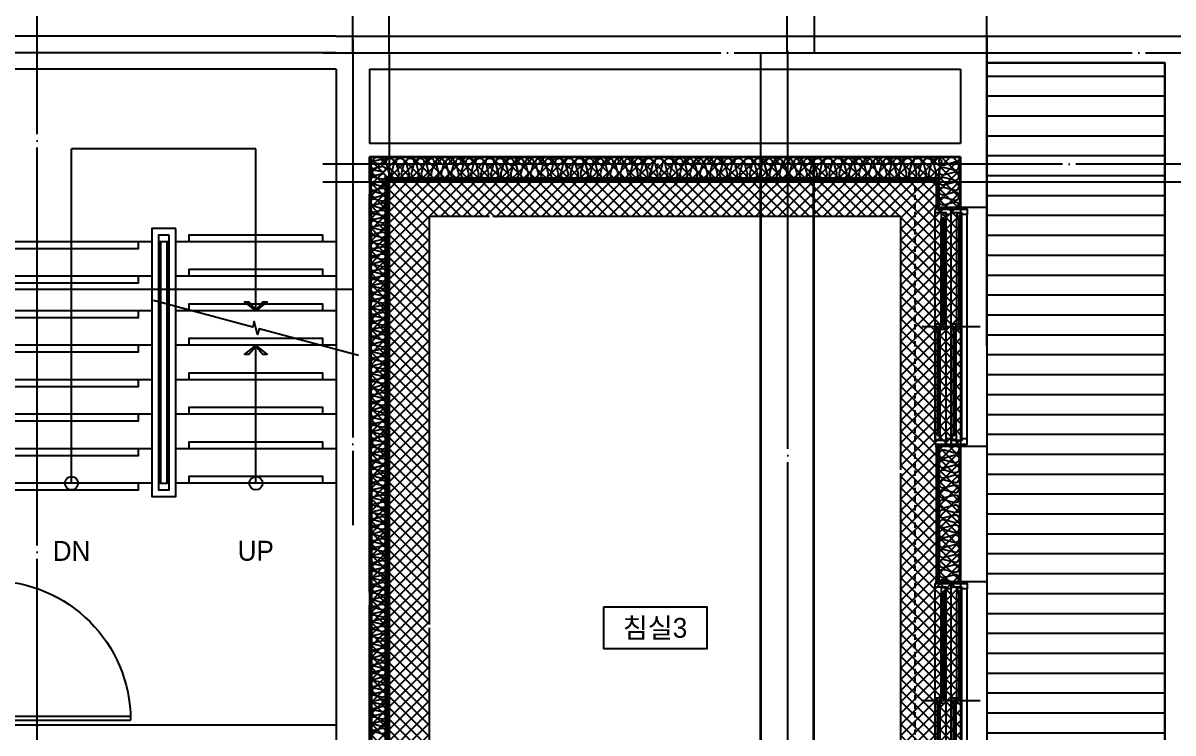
# Model space of a CAD drawing. Header units: millimetres. Extents: x -24416 to 92204, y -190080 to 23760.
# Drawn here: x 72042 to 80710, y -81186 to -75835 of the extents above; entities that cross this region are included whole.
import ezdxf
from ezdxf.enums import TextEntityAlignment as Align
from ezdxf.xclip import XClip

# ---------------------------------------------------------------- set-up
doc = ezdxf.new("R2010")
doc.units = ezdxf.units.MM
doc.header["$LTSCALE"] = 50
doc.header["$XCLIPFRAME"] = 0
for name, pattern in [('AUDIT_D_220706163347-0', [0]), ('CEN', [62, 60, -1, 0, -1]), ('H', [1.3, 0.8, -0.5]), ('HID', [2.5, 1.5, -1]), ('HIDDEN', [2, 1, -1])]:
    doc.linetypes.add(name, pattern=pattern)
for name, color, linetype, plot in [('AA-CEN', 1, 'CEN', False), ('AA-XXXX-MC', 153, 'AUDIT_D_220706163347-0', False), ('Def-PrintX', 147, 'Continuous', False), ('Defpoint', 135, 'Continuous', False), ('MC', 135, 'Continuous', False)]:
    doc.layers.add(name, color=color, linetype=linetype, plot=plot)
for name, color, linetype in [('AA-단열-바닥-욕실', 30, 'Continuous'), ('CEN_CON', 1, 'CEN'), ('CEN_WALL', 12, 'CEN'), ('CONC', 2, 'Continuous'), ('dan1', 7, 'HID'), ('DOOR', 4, 'Continuous'), ('ELE3_CON', 7, 'Continuous'), ('HAT', 9, 'Continuous'), ('INS', 252, 'Continuous'), ('ROM', 7, 'AUDIT_D_220706163347-0'), ('STAIR', 4, 'Continuous'), ('WAL_DRY', 7, 'Continuous'), ('WIN', 4, 'Continuous'), ('논슬립', 251, 'Continuous'), ('실명', 3, 'AUDIT_D_220706163347-0'), ('실명박스', 7, 'AUDIT_D_220706163347-0'), ('커튼박스', 6, 'Continuous'), ('확장', 8, 'HIDDEN')]:
    doc.layers.add(name, color=color, linetype=linetype)
doc.styles.add('HAUD01', font='Dotum.ttf')
doc.styles.get("Standard").update_dxf_attribs({"font": 'txt', "bigfont": 'whgtxt.shx'})

# ---------------------------------------------------------------- blocks, each defined once
blk = doc.blocks.new('WIN_이중창_1800')
at = {"layer": 'Defpoint'}
for p, q in [((-15, 240), (-15, 0)), ((1785, 240), (1785, 0))]:
    blk.add_line(p, q, dxfattribs=at)
at = {"layer": 'WIN'}
blk.add_line((885, -100), (885, 340), dxfattribs=at)
at = {"layer": 'WIN', "color": 8}
for p, q in [((1742, 240), (28, 240)), ((865, 196), (73, 196)), ((1697, 237), (905, 237)), ((1697, 202), (905, 202)), ((1730, 158), (40, 158)), ((1730, 120), (40, 120)), ((865, 161), (73, 161)), ((1697, 117), (905, 117)), ((1730, 38), (40, 38)), ((1730, 0), (40, 0)), ((865, 76), (73, 76)), ((865, 41), (73, 41)), ((1697, 82), (905, 82))]:
    blk.add_line(p, q, dxfattribs=at)
at = {"layer": 'WIN'}
for points in [[(40, 158), (28, 158), (28, 240), (0, 240), (0, 120), (40, 120), (40, 158)], [(73, 175.5), (73, 161), (33, 161), (33, 196), (73, 196), (73, 181.5)], [(872, 181.5), (872, 175.5), (66, 175.5), (66, 181.5), (872, 181.5)], [(905, 216.5), (905, 202), (865, 202), (865, 237), (905, 237), (905, 222.5)], [(865, 175.5), (865, 161), (905, 161), (905, 196), (865, 196), (865, 181.5)], [(1704, 222.5), (1704, 216.5), (898, 216.5), (898, 222.5), (1704, 222.5)], [(1697, 216.5), (1697, 202), (1737, 202), (1737, 237), (1697, 237), (1697, 222.5)], [(1730, 158), (1742, 158), (1742, 240), (1770, 240), (1770, 120), (1730, 120), (1730, 158)], [(40, 38), (28, 38), (28, 120), (0, 120), (0, 0), (40, 0), (40, 38)], [(905, 96.5), (905, 82), (865, 82), (865, 117), (905, 117), (905, 102.5)], [(1704, 102.5), (1704, 96.5), (898, 96.5), (898, 102.5), (1704, 102.5)], [(1697, 96.5), (1697, 82), (1737, 82), (1737, 117), (1697, 117), (1697, 102.5)], [(1730, 38), (1742, 38), (1742, 120), (1770, 120), (1770, 0), (1730, 0), (1730, 38)], [(73, 55.5), (73, 41), (33, 41), (33, 76), (73, 76), (73, 61.5)], [(872, 61.5), (872, 55.5), (66, 55.5), (66, 61.5), (872, 61.5)], [(865, 55.5), (865, 41), (905, 41), (905, 76), (865, 76), (865, 61.5)]]:
    blk.add_lwpolyline(points, dxfattribs=at)
blk = doc.blocks.new('U-121B(확장)1', base_point=(292391.8, -178477.8))
at = {"layer": 'HAT', "ltscale": 100}
h = blk.add_hatch(dxfattribs=at)
h.set_pattern_fill('_USER', color=8, scale=150, pattern_type=0)
h.set_pattern_definition([(360, (-115520.22, -124384.48), (-2e-14, 150), [])])
h.paths.add_polyline_path([(317061.8, -169587.8), (315226.8, -169587.8), (315226.8, -163447.8), (313886.8, -163447.8), (313886.8, -172017.8), (317061.8, -172017.8)])
at = {"layer": 'CEN_CON'}
for p, q in [((309106.8, -163222.8), (309106.8, -166882.8)), ((308881.8, -163322.8), (317556.8, -163322.8)), ((309246.8, -166532.8), (309246.8, -170687.8))]:
    blk.add_line(p, q, dxfattribs=at)
at = {"layer": 'CEN_WALL'}
for p, q in [((312386.8, -172507.8), (312386.8, -163222.8)), ((317556.8, -164162.8), (308881.8, -164162.8))]:
    blk.add_line(p, q, dxfattribs=at)
at = {"layer": 'CONC'}
for p, q in [((308981.8, -163197.8), (313886.8, -163197.8)), ((313886.8, -163197.8), (313886.8, -164487.8)), ((308981.8, -163447.8), (308981.8, -170237.8)), ((309231.8, -163447.8), (309231.8, -164007.8)), ((309231.8, -163447.8), (313686.8, -163447.8)), ((313686.8, -163447.8), (313686.8, -164007.8)), ((313686.8, -164007.8), (309231.8, -164007.8)), ((309231.8, -164107.8), (309231.8, -170487.8)), ((313686.8, -164107.8), (309231.8, -164107.8)), ((313686.8, -164107.8), (313686.8, -164487.8)), ((313686.8, -164487.8), (313886.8, -164487.8)), ((313686.8, -166287.8), (313686.8, -167307.8)), ((313686.8, -166287.8), (313886.8, -166287.8)), ((313886.8, -166287.8), (313886.8, -167307.8)), ((313686.8, -167307.8), (313886.8, -167307.8))]:
    blk.add_line(p, q, dxfattribs=at)
at = {"layer": 'dan1'}
blk.add_lwpolyline([(313236.8, -169567.8), (313236.8, -164557.8), (309681.8, -164557.8), (309681.8, -170412.8)], dxfattribs=at)
at = {"layer": 'ELE3_CON'}
for p, q in [((313886.8, -163197.8), (315426.8, -163197.8)), ((313886.8, -163397.8), (315226.8, -163397.8)), ((315226.8, -163397.8), (315226.8, -169587.8)), ((313886.8, -164487.8), (313886.8, -166287.8)), ((313886.8, -167307.8), (313886.8, -169107.8))]:
    blk.add_line(p, q, dxfattribs=at)
at = {"layer": 'HAT', "color": 8, "ltscale": 100}
blk.add_lwpolyline([(313886.8, -172017.8), (317061.8, -172017.8), (317061.8, -169587.8), (315226.8, -169587.8), (315226.8, -163397.8), (313886.8, -163397.8)], close=True, dxfattribs=at)
at = {"layer": 'INS'}
for p, q in [((309241.8, -164112.8), (309241.8, -170497.8)), ((313681.8, -164112.8), (309241.8, -164112.8)), ((313681.8, -164502.8), (313681.8, -164112.8)), ((309351.8, -164267.8), (309351.8, -170607.8)), ((313526.8, -164267.8), (309351.8, -164267.8)), ((313526.8, -164502.8), (313526.8, -164267.8)), ((313526.8, -167322.8), (313526.8, -166272.8)), ((313681.8, -167322.8), (313681.8, -166272.8))]:
    blk.add_line(p, q, dxfattribs=at)
for points in [[(309241.8, -164117.8, 0.524856), (309271.6, -164138.3), (309322, -164124.7, -1.449198), (309322, -164165.8), (309271.6, -164152.2, 0.524856), (309241.8, -164172.8, 0.524856), (309271.6, -164193.3), (309322, -164179.7, -1.449198), (309322, -164220.8), (309271.6, -164207.2, 0.524856), (309241.8, -164227.8, 0.524856), (309271.6, -164248.3), (309322, -164234.7, -1.449198), (309322, -164275.8), (309271.6, -164262.2, 0.524856), (309241.8, -164282.8, 0.524856), (309271.6, -164303.3), (309322, -164289.7, -1.449198), (309322, -164330.8), (309271.6, -164317.2, 0.524856), (309241.8, -164337.8, 0.524856), (309271.6, -164358.3), (309322, -164344.7, -1.449198), (309322, -164385.8), (309271.6, -164372.2, 0.524856), (309241.8, -164392.8, 0.524856), (309271.6, -164413.3), (309322, -164399.7, -1.449198), (309322, -164440.8), (309271.6, -164427.2, 0.524856), (309241.8, -164447.8, 0.524856), (309271.6, -164468.3), (309322, -164454.7, -1.449198), (309322, -164495.8), (309271.6, -164482.2, 0.524856), (309241.8, -164502.8, 0.524856), (309271.6, -164523.3), (309322, -164509.7, -1.449198), (309322, -164550.8), (309271.6, -164537.2, 0.524856), (309241.8, -164557.8, 0.524856), (309271.6, -164578.3), (309322, -164564.7, -1.449198), (309322, -164605.8), (309271.6, -164592.2, 0.524856), (309241.8, -164612.8, 0.524856), (309271.6, -164633.3), (309322, -164619.7, -1.449198), (309322, -164660.8), (309271.6, -164647.2, 0.524856), (309241.8, -164667.8, 0.524856), (309271.6, -164688.3), (309322, -164674.7, -1.449198), (309322, -164715.8), (309271.6, -164702.2, 0.524856), (309241.8, -164722.8, 0.524856), (309271.6, -164743.3), (309322, -164729.7, -1.449198), (309322, -164770.8), (309271.6, -164757.2, 0.524856), (309241.8, -164777.8, 0.524856), (309271.6, -164798.3), (309322, -164784.7, -1.449198), (309322, -164825.8), (309271.6, -164812.2, 0.524856), (309241.8, -164832.8, 0.524856), (309271.6, -164853.3), (309322, -164839.7, -1.449198), (309322, -164880.8), (309271.6, -164867.2, 0.524856), (309241.8, -164887.8, 0.524856), (309271.6, -164908.3), (309322, -164894.7, -1.449198), (309322, -164935.8), (309271.6, -164922.2, 0.524856), (309241.8, -164942.8, 0.524856), (309271.6, -164963.3), (309322, -164949.7, -1.449198), (309322, -164990.8), (309271.6, -164977.2, 0.524856), (309241.8, -164997.8, 0.524856), (309271.6, -165018.3), (309322, -165004.7, -1.449198), (309322, -165045.8), (309271.6, -165032.2, 0.524856), (309241.8, -165052.8, 0.524856), (309271.6, -165073.3), (309322, -165059.7, -1.449198), (309322, -165100.8), (309271.6, -165087.2, 0.524856), (309241.8, -165107.8, 0.524856), (309271.6, -165128.3), (309322, -165114.7, -1.449198), (309322, -165155.8), (309271.6, -165142.2, 0.524856), (309241.8, -165162.8, 0.524856), (309271.6, -165183.3), (309322, -165169.7, -1.449198), (309322, -165210.8), (309271.6, -165197.2, 0.524856), (309241.8, -165217.8, 0.524856), (309271.6, -165238.3), (309322, -165224.7, -1.449198), (309322, -165265.8), (309271.6, -165252.2, 0.524856), (309241.8, -165272.8, 0.524856), (309271.6, -165293.3), (309322, -165279.7, -1.449198), (309322, -165320.8), (309271.6, -165307.2, 0.524856), (309241.8, -165327.8, 0.524856), (309271.6, -165348.3), (309322, -165334.7, -1.449198), (309322, -165375.8), (309271.6, -165362.2, 0.524856), (309241.8, -165382.8, 0.524856), (309271.6, -165403.3), (309322, -165389.7, -1.449198), (309322, -165430.8), (309271.6, -165417.2, 0.524856), (309241.8, -165437.8, 0.524856), (309271.6, -165458.3), (309322, -165444.7, -1.449198), (309322, -165485.8), (309271.6, -165472.2, 0.524856), (309241.8, -165492.8, 0.524856), (309271.6, -165513.3), (309322, -165499.7, -1.449198), (309322, -165540.8), (309271.6, -165527.2, 0.524856), (309241.8, -165547.8, 0.524856), (309271.6, -165568.3), (309322, -165554.7, -1.449198), (309322, -165595.8), (309271.6, -165582.2, 0.524856), (309241.8, -165602.8, 0.524856), (309271.6, -165623.3), (309322, -165609.7, -1.449198), (309322, -165650.8), (309271.6, -165637.2, 0.524856), (309241.8, -165657.8, 0.524856), (309271.6, -165678.3), (309322, -165664.7, -1.449198), (309322, -165705.8), (309271.6, -165692.2, 0.524856), (309241.8, -165712.8, 0.524856), (309271.6, -165733.3), (309322, -165719.7, -1.449198), (309322, -165760.8), (309271.6, -165747.2, 0.524856), (309241.8, -165767.8, 0.524856), (309271.6, -165788.3), (309322, -165774.7, -1.449198), (309322, -165815.8), (309271.6, -165802.2, 0.524856), (309241.8, -165822.8, 0.524856), (309271.6, -165843.3), (309322, -165829.7, -1.449198), (309322, -165870.8), (309271.6, -165857.2, 0.524856), (309241.8, -165877.8, 0.524856), (309271.6, -165898.3), (309322, -165884.7, -1.449198), (309322, -165925.8), (309271.6, -165912.2, 0.524856), (309241.8, -165932.8, 0.524856), (309271.6, -165953.3), (309322, -165939.7, -1.449198), (309322, -165980.8), (309271.6, -165967.2, 0.524856), (309241.8, -165987.8, 0.524856), (309271.6, -166008.3), (309322, -165994.7, -1.449198), (309322, -166035.8), (309271.6, -166022.2, 0.524856), (309241.8, -166042.8, 0.524856), (309271.6, -166063.3), (309322, -166049.7, -1.449198), (309322, -166090.8), (309271.6, -166077.2, 0.524856), (309241.8, -166097.8, 0.524856), (309271.6, -166118.3), (309322, -166104.7, -1.449198), (309322, -166145.8), (309271.6, -166132.2, 0.524856), (309241.8, -166152.8, 0.524856), (309271.6, -166173.3), (309322, -166159.7, -1.449198), (309322, -166200.8), (309271.6, -166187.2, 0.524856), (309241.8, -166207.8, 0.524856), (309271.6, -166228.3), (309322, -166214.7, -1.449198), (309322, -166255.8), (309271.6, -166242.2, 0.524856), (309241.8, -166262.8, 0.524856), (309271.6, -166283.3), (309322, -166269.7, -1.449198), (309322, -166310.8), (309271.6, -166297.2, 0.524856), (309241.8, -166317.8, 0.524856), (309271.6, -166338.3), (309322, -166324.7, -1.449198), (309322, -166365.8), (309271.6, -166352.2, 0.524856), (309241.8, -166372.8, 0.524856), (309271.6, -166393.3), (309322, -166379.7, -1.449198), (309322, -166420.8), (309271.6, -166407.2, 0.524856), (309241.8, -166427.8, 0.524856), (309271.6, -166448.3), (309322, -166434.7, -1.449198), (309322, -166475.8), (309271.6, -166462.2, 0.524856), (309241.8, -166482.8, 0.524856), (309271.6, -166503.3), (309322, -166489.7, -1.449198), (309322, -166530.8), (309271.6, -166517.2, 0.524856), (309241.8, -166537.8, 0.524856), (309271.6, -166558.3), (309322, -166544.7, -1.449198), (309322, -166585.8), (309271.6, -166572.2, 0.524856), (309241.8, -166592.8, 0.524856), (309271.6, -166613.3), (309322, -166599.7, -1.449198), (309322, -166640.8), (309271.6, -166627.2, 0.524856), (309241.8, -166647.8, 0.524856), (309271.6, -166668.3), (309322, -166654.7, -1.449198), (309322, -166695.8), (309271.6, -166682.2, 0.524856), (309241.8, -166702.8, 0.524856), (309271.6, -166723.3), (309322, -166709.7, -1.449198), (309322, -166750.8), (309271.6, -166737.2, 0.524856), (309241.8, -166757.8, 0.524856), (309271.6, -166778.3), (309322, -166764.7, -1.449198), (309322, -166805.8), (309271.6, -166792.2, 0.524856), (309241.8, -166812.8, 0.524856), (309271.6, -166833.3), (309322, -166819.7, -1.449198), (309322, -166860.8), (309271.6, -166847.2, 0.524856), (309241.8, -166867.8, 0.524856), (309271.6, -166888.3), (309322, -166874.7, -1.449198), (309322, -166915.8), (309271.6, -166902.2, 0.524856), (309241.8, -166922.8, 0.524856), (309271.6, -166943.3), (309322, -166929.7, -1.449198), (309322, -166970.8), (309271.6, -166957.2, 0.524856), (309241.8, -166977.8, 0.524856), (309271.6, -166998.3), (309322, -166984.7, -1.449198), (309322, -167025.8), (309271.6, -167012.2, 0.524856), (309241.8, -167032.8, 0.524856), (309271.6, -167053.3), (309322, -167039.7, -1.449198), (309322, -167080.8), (309271.6, -167067.2, 0.524856), (309241.8, -167087.8, 0.524856), (309271.6, -167108.3), (309322, -167094.7, -1.449198), (309322, -167135.8), (309271.6, -167122.2, 0.524856), (309241.8, -167142.8, 0.524856), (309271.6, -167163.3), (309322, -167149.7, -1.449198), (309322, -167190.8), (309271.6, -167177.2, 0.524856), (309241.8, -167197.8, 0.524856), (309271.6, -167218.3), (309322, -167204.7, -1.449198), (309322, -167245.8), (309271.6, -167232.2, 0.524856), (309241.8, -167252.8, 0.524856), (309271.6, -167273.3), (309322, -167259.7, -1.449198), (309322, -167300.8), (309271.6, -167287.2, 0.524856), (309241.8, -167307.8, 0.524856), (309271.6, -167328.3), (309322, -167314.7, -1.449198), (309322, -167355.8), (309271.6, -167342.2, 0.524856), (309241.8, -167362.8, 0.524856), (309271.6, -167383.3), (309322, -167369.7, -1.449198), (309322, -167410.8), (309271.6, -167397.2, 0.524856), (309241.8, -167417.8, 0.524856), (309271.6, -167438.3), (309322, -167424.7, -1.449198), (309322, -167465.8), (309271.6, -167452.2, 0.524856), (309241.8, -167472.8, 0.524856), (309271.6, -167493.3), (309322, -167479.7, -1.449198), (309322, -167520.8), (309271.6, -167507.2, 0.524856), (309241.8, -167527.8, 0.524856), (309271.6, -167548.3), (309322, -167534.7, -1.449198), (309322, -167575.8), (309271.6, -167562.2, 0.524856), (309241.8, -167582.8, 0.524856), (309271.6, -167603.3), (309322, -167589.7, -1.449198), (309322, -167630.8), (309271.6, -167617.2, 0.524856), (309241.8, -167637.8, 0.524856), (309271.6, -167658.3), (309322, -167644.7, -1.449198), (309322, -167685.8), (309271.6, -167672.2, 0.524856), (309241.8, -167692.8, 0.524856), (309271.6, -167713.3), (309322, -167699.7, -1.449198), (309322, -167740.8), (309271.6, -167727.2, 0.524856), (309241.8, -167747.8, 0.524856), (309271.6, -167768.3), (309322, -167754.7, -1.449198), (309322, -167795.8), (309271.6, -167782.2, 0.524856), (309241.8, -167802.8, 0.524856), (309271.6, -167823.3), (309322, -167809.7, -1.449198), (309322, -167850.8), (309271.6, -167837.2, 0.524856), (309241.8, -167857.8, 0.524856), (309271.6, -167878.3), (309322, -167864.7, -1.449198), (309322, -167905.8), (309271.6, -167892.2, 0.524856), (309241.8, -167912.8, 0.524856), (309271.6, -167933.3), (309322, -167919.7, -1.449198), (309322, -167960.8), (309271.6, -167947.2, 0.524856), (309241.8, -167967.8, 0.524856), (309271.6, -167988.3), (309322, -167974.7, -1.449198), (309322, -168015.8), (309271.6, -168002.2, 0.524856), (309241.8, -168022.8, 0.524856), (309271.6, -168043.3), (309322, -168029.7, -1.449198), (309322, -168070.8), (309271.6, -168057.2, 0.524856), (309241.8, -168077.8, 0.524856), (309271.6, -168098.3), (309322, -168084.7, -1.449198), (309322, -168125.8), (309271.6, -168112.2, 0.524856), (309241.8, -168132.8, 0.524856), (309271.6, -168153.3), (309322, -168139.7, -1.449198), (309322, -168180.8), (309271.6, -168167.2, 0.524856), (309241.8, -168187.8, 0.524856), (309271.6, -168208.3), (309322, -168194.7, -1.449198), (309322, -168235.8), (309271.6, -168222.2, 0.524856), (309241.8, -168242.8, 0.524856), (309271.6, -168263.3), (309322, -168249.7, -1.449198), (309322, -168290.8), (309271.6, -168277.2, 0.524856), (309241.8, -168297.8, 0.524856), (309271.6, -168318.3), (309322, -168304.7, -1.449198), (309322, -168345.8), (309271.6, -168332.2, 0.524856), (309241.8, -168352.8, 0.524856), (309271.6, -168373.3), (309322, -168359.7, -1.449198), (309322, -168400.8), (309271.6, -168387.2, 0.524856), (309241.8, -168407.8, 0.524856), (309271.6, -168428.3), (309322, -168414.7, -1.449198), (309322, -168455.8), (309271.6, -168442.2, 0.524856), (309241.8, -168462.8, 0.524856)], [(309351.8, -164267.8, 0.524856), (309379.8, -164227.1), (309361.2, -164158.4, -1.449198), (309417.3, -164158.4), (309398.7, -164227.1, 0.524856), (309426.8, -164267.8, 0.524856), (309454.8, -164227.1), (309436.2, -164158.4, -1.449198), (309492.3, -164158.4), (309473.7, -164227.1, 0.524856), (309501.8, -164267.8, 0.524856), (309529.8, -164227.1), (309511.2, -164158.4, -1.449198), (309567.3, -164158.4), (309548.7, -164227.1, 0.524856), (309576.8, -164267.8, 0.524856), (309604.8, -164227.1), (309586.2, -164158.4, -1.449198), (309642.3, -164158.4), (309623.7, -164227.1, 0.524856), (309651.8, -164267.8, 0.524856), (309679.8, -164227.1), (309661.2, -164158.4, -1.449198), (309717.3, -164158.4), (309698.7, -164227.1, 0.524856), (309726.8, -164267.8, 0.524856), (309754.8, -164227.1), (309736.2, -164158.4, -1.449198), (309792.3, -164158.4), (309773.7, -164227.1, 0.524856), (309801.8, -164267.8, 0.524856), (309829.8, -164227.1), (309811.2, -164158.4, -1.449198), (309867.3, -164158.4), (309848.7, -164227.1, 0.524856), (309876.8, -164267.8, 0.524856), (309904.8, -164227.1), (309886.2, -164158.4, -1.449198), (309942.3, -164158.4), (309923.7, -164227.1, 0.524856), (309951.8, -164267.8, 0.524856), (309979.8, -164227.1), (309961.2, -164158.4, -1.449198), (310017.3, -164158.4), (309998.7, -164227.1, 0.524856), (310026.8, -164267.8, 0.524856), (310054.8, -164227.1), (310036.2, -164158.4, -1.449198), (310092.3, -164158.4), (310073.7, -164227.1, 0.524856), (310101.8, -164267.8, 0.524856), (310129.8, -164227.1), (310111.2, -164158.4, -1.449198), (310167.3, -164158.4), (310148.7, -164227.1, 0.524856), (310176.8, -164267.8, 0.524856), (310204.8, -164227.1), (310186.2, -164158.4, -1.449198), (310242.3, -164158.4), (310223.7, -164227.1, 0.524856), (310251.8, -164267.8, 0.524856), (310279.8, -164227.1), (310261.2, -164158.4, -1.449198), (310317.3, -164158.4), (310298.7, -164227.1, 0.524856), (310326.8, -164267.8, 0.524856), (310354.8, -164227.1), (310336.2, -164158.4, -1.449198), (310392.3, -164158.4), (310373.7, -164227.1, 0.524856), (310401.8, -164267.8, 0.524856), (310429.8, -164227.1), (310411.2, -164158.4, -1.449198), (310467.3, -164158.4), (310448.7, -164227.1, 0.524856), (310476.8, -164267.8, 0.524856), (310504.8, -164227.1), (310486.2, -164158.4, -1.449198), (310542.3, -164158.4), (310523.7, -164227.1, 0.524856), (310551.8, -164267.8, 0.524856), (310579.8, -164227.1), (310561.2, -164158.4, -1.449198), (310617.3, -164158.4), (310598.7, -164227.1, 0.524856), (310626.8, -164267.8, 0.524856), (310654.8, -164227.1), (310636.2, -164158.4, -1.449198), (310692.3, -164158.4), (310673.7, -164227.1, 0.524856), (310701.8, -164267.8, 0.524856), (310729.8, -164227.1), (310711.2, -164158.4, -1.449198), (310767.3, -164158.4), (310748.7, -164227.1, 0.524856), (310776.8, -164267.8, 0.524856), (310804.8, -164227.1), (310786.2, -164158.4, -1.449198), (310842.3, -164158.4), (310823.7, -164227.1, 0.524856), (310851.8, -164267.8, 0.524856), (310879.8, -164227.1), (310861.2, -164158.4, -1.449198), (310917.3, -164158.4), (310898.7, -164227.1, 0.524856), (310926.8, -164267.8, 0.524856), (310954.8, -164227.1), (310936.2, -164158.4, -1.449198), (310992.3, -164158.4), (310973.7, -164227.1, 0.524856), (311001.8, -164267.8, 0.524856), (311029.8, -164227.1), (311011.2, -164158.4, -1.449198), (311067.3, -164158.4), (311048.7, -164227.1, 0.524856), (311076.8, -164267.8, 0.524856), (311104.8, -164227.1), (311086.2, -164158.4, -1.449198), (311142.3, -164158.4), (311123.7, -164227.1, 0.524856), (311151.8, -164267.8, 0.524856), (311179.8, -164227.1), (311161.2, -164158.4, -1.449198), (311217.3, -164158.4), (311198.7, -164227.1, 0.524856), (311226.8, -164267.8, 0.524856), (311254.8, -164227.1), (311236.2, -164158.4, -1.449198), (311292.3, -164158.4), (311273.7, -164227.1, 0.524856), (311301.8, -164267.8, 0.524856), (311329.8, -164227.1), (311311.2, -164158.4, -1.449198), (311367.3, -164158.4), (311348.7, -164227.1, 0.524856), (311376.8, -164267.8, 0.524856), (311404.8, -164227.1), (311386.2, -164158.4, -1.449198), (311442.3, -164158.4), (311423.7, -164227.1, 0.524856), (311451.8, -164267.8, 0.524856), (311479.8, -164227.1), (311461.2, -164158.4, -1.449198), (311517.3, -164158.4), (311498.7, -164227.1, 0.524856), (311526.8, -164267.8, 0.524856), (311554.8, -164227.1), (311536.2, -164158.4, -1.449198), (311592.3, -164158.4), (311573.7, -164227.1, 0.524856), (311601.8, -164267.8, 0.524856), (311629.8, -164227.1), (311611.2, -164158.4, -1.449198), (311667.3, -164158.4), (311648.7, -164227.1, 0.524856), (311676.8, -164267.8, 0.524856), (311704.8, -164227.1), (311686.2, -164158.4, -1.449198), (311742.3, -164158.4), (311723.7, -164227.1, 0.524856), (311751.8, -164267.8, 0.524856), (311779.8, -164227.1), (311761.2, -164158.4, -1.449198), (311817.3, -164158.4), (311798.7, -164227.1, 0.524856), (311826.8, -164267.8, 0.524856), (311854.8, -164227.1), (311836.2, -164158.4, -1.449198), (311892.3, -164158.4), (311873.7, -164227.1, 0.524856), (311901.8, -164267.8, 0.524856), (311929.8, -164227.1), (311911.2, -164158.4, -1.449198), (311967.3, -164158.4), (311948.7, -164227.1, 0.524856), (311976.8, -164267.8, 0.524856), (312004.8, -164227.1), (311986.2, -164158.4, -1.449198), (312042.3, -164158.4), (312023.7, -164227.1, 0.524856), (312051.8, -164267.8, 0.524856), (312079.8, -164227.1), (312061.2, -164158.4, -1.449198), (312117.3, -164158.4), (312098.7, -164227.1, 0.524856), (312126.8, -164267.8, 0.524856), (312154.8, -164227.1), (312136.2, -164158.4, -1.449198), (312192.3, -164158.4), (312173.7, -164227.1, 0.524856), (312201.8, -164267.8, 0.524856), (312229.8, -164227.1), (312211.2, -164158.4, -1.449198), (312267.3, -164158.4), (312248.7, -164227.1, 0.524856), (312276.8, -164267.8, 0.524856), (312304.8, -164227.1), (312286.2, -164158.4, -1.449198), (312342.3, -164158.4), (312323.7, -164227.1, 0.524856), (312351.8, -164267.8, 0.524856), (312379.8, -164227.1), (312361.2, -164158.4, -1.449198), (312417.3, -164158.4), (312398.7, -164227.1, 0.524856), (312426.8, -164267.8, 0.524856), (312454.8, -164227.1), (312436.2, -164158.4, -1.449198), (312492.3, -164158.4), (312473.7, -164227.1, 0.524856), (312501.8, -164267.8, 0.524856), (312529.8, -164227.1), (312511.2, -164158.4, -1.449198), (312567.3, -164158.4), (312548.7, -164227.1, 0.524856), (312576.8, -164267.8, 0.524856), (312604.8, -164227.1), (312586.2, -164158.4, -1.449198), (312642.3, -164158.4), (312623.7, -164227.1, 0.524856), (312651.8, -164267.8, 0.524856), (312679.8, -164227.1), (312661.2, -164158.4, -1.449198), (312717.3, -164158.4), (312698.7, -164227.1, 0.524856), (312726.8, -164267.8, 0.524856), (312754.8, -164227.1), (312736.2, -164158.4, -1.449198), (312792.3, -164158.4), (312773.7, -164227.1, 0.524856), (312801.8, -164267.8, 0.524856), (312829.8, -164227.1), (312811.2, -164158.4, -1.449198), (312867.3, -164158.4), (312848.7, -164227.1, 0.524856), (312876.8, -164267.8, 0.524856), (312904.8, -164227.1), (312886.2, -164158.4, -1.449198), (312942.3, -164158.4), (312923.7, -164227.1, 0.524856), (312951.8, -164267.8, 0.524856), (312979.8, -164227.1), (312961.2, -164158.4, -1.449198), (313017.3, -164158.4), (312998.7, -164227.1, 0.524856), (313026.8, -164267.8, 0.524856), (313054.8, -164227.1), (313036.2, -164158.4, -1.449198), (313092.3, -164158.4), (313073.7, -164227.1, 0.524856), (313101.8, -164267.8, 0.524856), (313129.8, -164227.1), (313111.2, -164158.4, -1.449198), (313167.3, -164158.4), (313148.7, -164227.1, 0.524856), (313176.8, -164267.8, 0.524856), (313204.8, -164227.1), (313186.2, -164158.4, -1.449198), (313242.3, -164158.4), (313223.7, -164227.1, 0.524856), (313251.8, -164267.8, 0.524856), (313279.8, -164227.1), (313261.2, -164158.4, -1.449198), (313317.3, -164158.4), (313298.7, -164227.1, 0.524856), (313326.8, -164267.8, 0.524856), (313354.8, -164227.1), (313336.2, -164158.4, -1.449198), (313392.3, -164158.4), (313373.7, -164227.1, 0.524856), (313401.8, -164267.8, 0.524856), (313429.8, -164227.1), (313411.2, -164158.4, -1.449198), (313467.3, -164158.4), (313448.7, -164227.1, 0.524856), (313476.8, -164267.8, 0.524856), (313504.8, -164227.1), (313486.2, -164158.4, -1.449198), (313542.3, -164158.4), (313523.7, -164227.1, 0.524856), (313551.8, -164267.8)], [(313676.8, -164478.6, 0.524856), (313636.1, -164450.5), (313567.4, -164469.1, -1.449198), (313567.4, -164413), (313636.1, -164431.6, 0.524856), (313676.8, -164403.6, 0.524856), (313636.1, -164375.5), (313567.4, -164394.1, -1.449198), (313567.4, -164338), (313636.1, -164356.6, 0.524856), (313676.8, -164328.6, 0.524856), (313636.1, -164300.5), (313567.4, -164319.1, -1.449198), (313567.4, -164263), (313636.1, -164281.6, 0.524856), (313676.8, -164253.6, 0.524856), (313636.1, -164225.5), (313567.4, -164244.1, -1.449198), (313567.4, -164188), (313636.1, -164206.6, 0.524856), (313676.8, -164178.6, 0.524856), (313636.1, -164150.5), (313567.4, -164169.1, -0.852236), (313537.9, -164117.8, -0.852236)], [(313666.6, -166287.8, -0.834427), (313636.1, -166338.3), (313567.4, -166319.7, 0.524856), (313526.8, -166347.8, 0.524856), (313567.4, -166375.8), (313636.1, -166357.2, -1.449198), (313636.1, -166413.3), (313567.4, -166394.7, 0.524856), (313526.8, -166422.8, 0.524856), (313567.4, -166450.8), (313636.1, -166432.2, -1.449198), (313636.1, -166488.3), (313567.4, -166469.7, 0.524856), (313526.8, -166497.8, 0.524856), (313567.4, -166525.8), (313636.1, -166507.2, -1.449198), (313636.1, -166563.3), (313567.4, -166544.7, 0.524856), (313526.8, -166572.8, 0.524856), (313567.4, -166600.8), (313636.1, -166582.2, -1.449198), (313636.1, -166638.3), (313567.4, -166619.7, 0.524856), (313526.8, -166647.8, 0.524856), (313567.4, -166675.8), (313636.1, -166657.2, -1.449198), (313636.1, -166713.3), (313567.4, -166694.7, 0.524856), (313526.8, -166722.8, 0.524856), (313567.4, -166750.8), (313636.1, -166732.2, -1.449198), (313636.1, -166788.3), (313567.4, -166769.7, 0.524856), (313526.8, -166797.8, 0.524856), (313567.4, -166825.8), (313636.1, -166807.2, -1.449198), (313636.1, -166863.3), (313567.4, -166844.7, 0.524856), (313526.8, -166872.8, 0.524856), (313567.4, -166900.8), (313636.1, -166882.2, -1.449198), (313636.1, -166938.3), (313567.4, -166919.7, 0.524856), (313526.8, -166947.8, 0.524856), (313567.4, -166975.8), (313636.1, -166957.2, -1.449198), (313636.1, -167013.3), (313567.4, -166994.7, 0.524856), (313526.8, -167022.8, 0.524856), (313567.4, -167050.8), (313636.1, -167032.2, -1.449198), (313636.1, -167088.3), (313567.4, -167069.7, 0.524856), (313526.8, -167097.8, 0.524856), (313567.4, -167125.8), (313636.1, -167107.2, -1.449198), (313636.1, -167163.3), (313567.4, -167144.7, 0.524856), (313526.8, -167172.8, 0.524856), (313567.4, -167200.8), (313636.1, -167182.2, -1.449198), (313636.1, -167238.3), (313567.4, -167219.7, 0.524856), (313526.8, -167247.8, 0.524856), (313567.4, -167275.8), (313636.1, -167257.2, -1.449198), (313636.1, -167313.3), (313567.4, -167294.7, 0.524856), (313526.8, -167322.8)]]:
    blk.add_lwpolyline(points, format="xyb", dxfattribs=at)
at = {"layer": 'MC'}
for p, q in [((309381.8, -163322.8), (309381.8, -170687.8)), ((312181.8, -172507.8), (312181.8, -163322.8)), ((317556.8, -164297.8), (308881.8, -164297.8))]:
    blk.add_line(p, q, dxfattribs=at)
at = {"layer": 'WAL_DRY'}
for p, q in [((309361.8, -164277.8), (309361.8, -170412.8)), ((313516.8, -164277.8), (309361.8, -164277.8)), ((309371.8, -164287.8), (309371.8, -170412.8)), ((313506.8, -164287.8), (309371.8, -164287.8)), ((313506.8, -164502.8), (313506.8, -164287.8)), ((313516.8, -164502.8), (313516.8, -164277.8)), ((313506.8, -167322.8), (313506.8, -166272.8)), ((313516.8, -167322.8), (313516.8, -166272.8)), ((309359.3, -166697.8), (309359.3, -166772.8))]:
    blk.add_line(p, q, dxfattribs=at)
at = {"layer": '커튼박스', "linetype": 'H'}
blk.add_line((313346.8, -169567.8), (313346.8, -164287.8), dxfattribs=at)
at = {"layer": '확장', "ltscale": 0.5, "const_width": 20}
for points in [[(312181.8, -164107.8), (312181.8, -172407.8), (313506.8, -172407.8)], [(312581.8, -164107.8), (312581.8, -172007.8), (313506.8, -172007.8)]]:
    blk.add_lwpolyline(points, dxfattribs=at)
at = {"layer": 'WIN', "xscale": -1, "rotation": 90}
for p in [(313736.8, -164502.8), (313736.8, -167322.8)]:
    blk.add_blockref('WIN_이중창_1800', p, dxfattribs=at)
blk = doc.blocks.new('FSD 계단문 1100')
at = {"layer": 'DOOR'}
for p, q in [((25, 100), (25, 1150)), ((0, 100), (0, 0)), ((25, 100), (0, 100)), ((0, 0), (0, 100)), ((55, 100), (25, 100)), ((25, 70), (25, 100)), ((1100, 100), (1075, 100)), ((1075, 100), (1075, 70)), ((1100, 0), (1100, 100)), ((0, 0), (25, 0)), ((45, 70), (25, 70)), ((45, 30), (25, 0)), ((45, 30), (45, 70)), ((1075, 70), (1055, 70)), ((1055, 70), (1055, 30)), ((1055, 30), (1075, 0)), ((1075, 0), (1100, 0))]:
    blk.add_line(p, q, dxfattribs=at)
at = {"layer": 'DOOR', "color": 8}
for p, q in [((1075, 100), (55, 100)), ((1055, 70), (45, 70))]:
    blk.add_line(p, q, dxfattribs=at)
at = {"layer": 'DOOR'}
blk.add_lwpolyline([(55, 100), (55, 1150), (25, 1150)], dxfattribs=at)
at = {"layer": 'DOOR', "color": 8}
blk.add_arc((23.3, 98.3), 1051.7, 0.09318, 89.90682, dxfattribs=at)
at = {"layer": 'Def-PrintX'}
blk.add_text('FSD 계단문 1100', height=30, dxfattribs=at).set_placement((560, 43.8), align=Align.MIDDLE)
blk = doc.blocks.new('STA-1')
at = {"layer": 'STAIR'}
for p, q in [((-3120, -1210), (-3120, 0)), ((-2860, -1210), (-2860, 0)), ((-2600, -1210), (-2600, 0)), ((-2340, -1210), (-2340, 0)), ((-2080, -1210), (-2080, 0)), ((-1820, -1210), (-1820, 0)), ((-1560, -1210), (-1560, 0)), ((-1300, -1210), (-1300, 0)), ((-3120, -605), (-600, -605)), ((-600, -1995), (-600, -605)), ((-3120, -1275), (-3120, -1260)), ((-3120, -1275), (-3120, -1260)), ((-2860, -1275), (-2860, -1260)), ((-2600, -1275), (-2600, -1260)), ((-2340, -1275), (-2340, -1260)), ((-2080, -1275), (-2080, -1260)), ((-1820, -1275), (-1820, -1260)), ((-1560, -1275), (-1560, -1260)), ((-1300, -1275), (-1300, -1260)), ((-3120, -1340), (-3120, -1325)), ((-3120, -1340), (-3120, -1325)), ((-2860, -1340), (-2860, -1325)), ((-2600, -1340), (-2600, -1325)), ((-2340, -1340), (-2340, -1325)), ((-2080, -1340), (-2080, -1325)), ((-1820, -1340), (-1820, -1325)), ((-1560, -1340), (-1560, -1325)), ((-1300, -1340), (-1300, -1325)), ((-3120, -2600), (-3120, -1390)), ((-2860, -2600), (-2860, -1390)), ((-2600, -2600), (-2600, -1390)), ((-2340, -2600), (-2340, -1390)), ((-2080, -2600), (-2080, -1390)), ((-1820, -2600), (-1820, -1390)), ((-1560, -2600), (-1560, -1390)), ((-1300, -2600), (-1300, -1390)), ((-3120, -1995), (-2080, -1995)), ((-1820, -1995), (-600, -1995))]:
    blk.add_line(p, q, dxfattribs=at)
for points in [[(-1200, -1390), (-1200, -1210), (-3220, -1210), (-3220, -1390)], [(-1250, -1340), (-1250, -1260), (-3170, -1260), (-3170, -1340)], [(-1300, -1325), (-1300, -1275), (-3120, -1275), (-3120, -1325)], [(-2080, -1995), (-2148, -1909.7), (-2148, -1942.1), (-2086.5, -1995), (-2148, -2047.9), (-2148, -2080.3)], [(-1820, -1995), (-1752, -1909.7), (-1752, -1942.1), (-1813.5, -1995), (-1752, -2047.9), (-1752, -2080.3)]]:
    blk.add_lwpolyline(points, close=True, dxfattribs=at)
blk.add_lwpolyline([(-2157.1, -2767.7), (-1956.5, -2019.1), (-1999.9, -2007.5), (-1900.1, -1982.5), (-1943.5, -1970.9), (-1742.9, -1222.3)], dxfattribs=at)
for centre in [(-3120, -605), (-3120, -1995)]:
    blk.add_circle(centre, 50, dxfattribs=at)
at = {"layer": '논슬립'}
for points in [[(-3120, -100), (-3170, -100), (-3170, -1110), (-3120, -1110)], [(-2860, -100), (-2910, -100), (-2910, -1110), (-2860, -1110)], [(-2600, -100), (-2650, -100), (-2650, -1110), (-2600, -1110)], [(-2340, -100), (-2390, -100), (-2390, -1110), (-2340, -1110)], [(-2080, -100), (-2130, -100), (-2130, -1110), (-2080, -1110)], [(-1820, -100), (-1870, -100), (-1870, -1110), (-1820, -1110)], [(-1560, -100), (-1610, -100), (-1610, -1110), (-1560, -1110)], [(-1300, -100), (-1350, -100), (-1350, -1110), (-1300, -1110)], [(-3120, -2500), (-3070, -2500), (-3070, -1490), (-3120, -1490)], [(-2860, -2500), (-2810, -2500), (-2810, -1490), (-2860, -1490)], [(-2600, -2500), (-2550, -2500), (-2550, -1490), (-2600, -1490)], [(-2340, -2500), (-2290, -2500), (-2290, -1490), (-2340, -1490)], [(-2080, -2500), (-2030, -2500), (-2030, -1490), (-2080, -1490)], [(-1820, -2500), (-1770, -2500), (-1770, -1490), (-1820, -1490)], [(-1560, -2500), (-1510, -2500), (-1510, -1490), (-1560, -1490)], [(-1300, -2500), (-1250, -2500), (-1250, -1490), (-1300, -1490)]]:
    blk.add_lwpolyline(points, dxfattribs=at)
blk = doc.blocks.new('CO-102-28F', base_point=(243441.5, -43595.4))
at = {"layer": 'CEN_CON'}
blk.add_line((279611.5, -38460.4), (276611.5, -38460.4), dxfattribs=at)
at = {"layer": 'CONC', "linetype": 'ByBlock'}
for p, q in [((279611.5, -38335.4), (276811.5, -38335.4)), ((279611.5, -38585.4), (277011.5, -38585.4))]:
    blk.add_line(p, q, dxfattribs=at)
at = {"layer": 'CONC'}
blk.add_line((276761.5, -43525.4), (279611.5, -43525.4), dxfattribs=at)
at = {"rotation": 90}
blk.add_blockref('STA-1', (277011.5, -38585.4), dxfattribs=at)
at = {"layer": 'DOOR', "xscale": -1, "rotation": 270}
blk.add_blockref('FSD 계단문 1100', (276911.5, -43515.4), dxfattribs=at)
blk = doc.blocks.new('A$C415C5DAF')
at = {"layer": 'AA-XXXX-MC'}
for p, q in [((62317.4, -94435.9), (62317.4, -93370.9)), ((65317.4, -94435.9), (65317.4, -93370.9))]:
    blk.add_line(p, q, dxfattribs=at)
at = {"layer": 'CEN_CON'}
for p, q in [((59662.4, -101250.9), (59662.4, -93370.9)), ((62042.4, -94435.9), (62042.4, -93370.9)), ((65522.4, -94435.9), (65522.4, -93370.9)), ((66822.4, -96645.9), (66822.4, -93370.9)), ((62042.4, -96220.9), (44172.7, -96220.9))]:
    blk.add_line(p, q, dxfattribs=at)
at = {"layer": '실명박스'}
blk.add_lwpolyline([(63931.1, -98613.8), (63931.1, -98926.3), (64712.7, -98926.3), (64712.7, -98613.8)], close=True, dxfattribs=at)
at = {"layer": 'ROM', "color": 3, "style": 'HAUD01'}
for s, p in [('DN', (59922.4, -98190.9)), ('UP', (61311.2, -98190.9))]:
    blk.add_text(s, height=150, dxfattribs=at).set_placement(p, align=Align.MIDDLE)
at = {"layer": '실명', "style": 'HAUD01'}
blk.add_text('침실3', height=150, dxfattribs=at).set_placement((64320.5, -98767.8), align=Align.MIDDLE)
blk = doc.blocks.new('A$C1CAF0AFA')
at = {"layer": 'HAT'}
h = blk.add_hatch(dxfattribs=at)
h.set_pattern_fill('_USER', color=5, scale=60, angle=45, double=1, pattern_type=0)
h.set_pattern_definition([(45, (0, -23760), (-42.426407, 42.426407), []), (135, (0, -23760), (-42.426407, -42.426407), [])])
h.paths.add_polyline_path([(58062.8, -106178.8), (58062.8, -105728.8), (60182.8, -105728.8), (60182.8, -107143.8), (62682.8, -107143.8), (62682.8, -105138.8), (66222.8, -105138.8), (66222.8, -108298.8), (68072.8, -108298.8), (68072.8, -108148.8), (69472.8, -108148.8), (69472.8, -108298.8), (72022.8, -108298.8), (72022.8, -108748.8), (66282.8, -108748.8), (66282.8, -108426.3), (66082.8, -108426.3), (66082.8, -108748.8), (65772.8, -108748.8), (65772.8, -105588.8), (63132.8, -105588.8), (63132.8, -107593.8), (62062.8, -107593.8), (62062.8, -107303.8), (61862.8, -107303.8), (61862.8, -107593.8), (59732.8, -107593.8), (59732.8, -106178.8)])
h.paths.add_polyline_path([(72582.8, -107433.8), (72582.8, -107598.8), (72722.8, -107598.8), (72722.8, -108748.8), (72272.8, -108748.8), (72272.8, -108048.8), (72132.8, -108048.8), (72132.8, -106983.8), (74652.8, -106983.8), (74652.8, -100603.8), (79107.8, -100603.8), (79107.8, -106063.8), (78657.8, -106063.8), (78657.8, -101053.8), (75102.8, -101053.8), (75102.8, -106908.8), (74772.8, -106908.8), (74772.8, -107108.8), (75102.8, -107108.8), (75102.8, -107433.8)])
h.paths.add_polyline_path([(71572.8, -110688.8), (76542.8, -110688.8), (76542.8, -113873.8), (80042.8, -113873.8), (80042.8, -109163.8), (78657.8, -109163.8), (78657.8, -106263.8), (79107.8, -106263.8), (79107.8, -108713.8), (80492.8, -108713.8), (80492.8, -114323.8), (76092.8, -114323.8), (76092.8, -111138.8), (72022.8, -111138.8), (72022.8, -114773.8), (61922.8, -114773.8), (61922.8, -113283.8), (58062.8, -113283.8), (58062.8, -109738.8), (58512.8, -109738.8), (58512.8, -112833.8), (61862.8, -112833.8), (61862.8, -113123.8), (62062.8, -113123.8), (62062.8, -112833.8), (62372.8, -112833.8), (62372.8, -114323.8), (71572.8, -114323.8)])
at = {"layer": 'AA-CEN', "color": 4}
blk.add_lwpolyline([(72582.8, -107433.8), (72582.8, -107598.8), (72722.8, -107598.8), (72722.8, -108748.8), (72272.8, -108748.8), (72272.8, -108048.8), (72132.8, -108048.8), (72132.8, -106983.8), (74652.8, -106983.8), (74652.8, -100603.8), (79107.8, -100603.8), (79107.8, -106063.8), (78657.8, -106063.8), (78657.8, -101053.8), (75102.8, -101053.8), (75102.8, -106908.8), (74772.8, -106908.8), (74772.8, -107108.8), (75102.8, -107108.8), (75102.8, -107433.8)], close=True, dxfattribs=at)

msp = doc.modelspace()

# ---------------------------------------------------------------- block references
ref = msp.add_blockref('CO-102-28F', (38232.8, -81193.8))
XClip(ref).set_block_clipping_path([(261866.6864388621, -53915.4314148592), (288191.4609298812, -37395.4314165701)])
ref = msp.add_blockref('U-121B(확장)1', (57812.8, -91213.8))
XClip(ref).set_block_clipping_path([(291236.9970359709, -178777.7726251345), (317561.77152699, -162257.7726268454)])
at = {"layer": 'AA-단열-바닥-욕실'}
msp.add_blockref('A$C1CAF0AFA', (0, 23760), dxfattribs=at)
at = {"layer": '실명박스'}
msp.add_blockref('A$C415C5DAF', (12485.4, 18377.1), dxfattribs=at)

doc.saveas('drawing.dxf')
